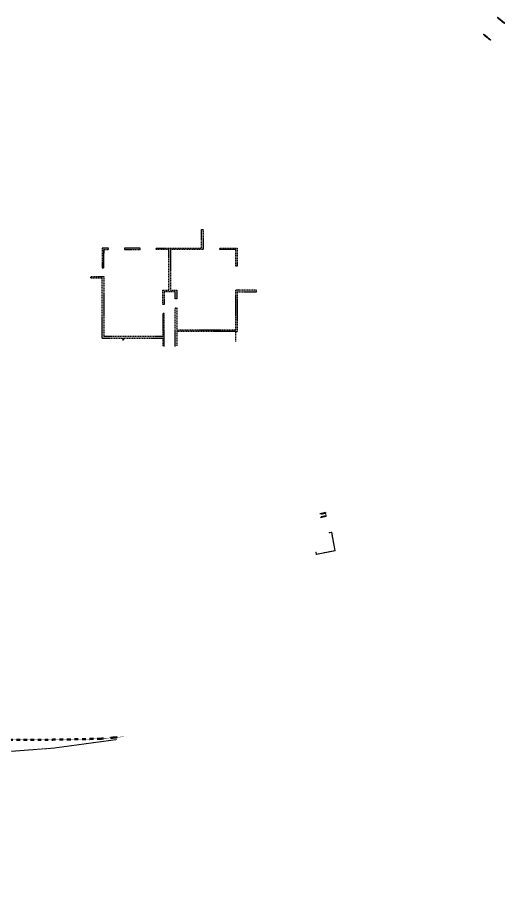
# Model space of a CAD drawing. Header units: centimetres. Extents: x -4990 to 114398, y -61489 to -12305.
# Drawn here: x 69956 to 75492, y -42007 to -32001 of the extents above; entities that cross this region are included whole.
import ezdxf

# ---------------------------------------------------------------- set-up
doc = ezdxf.new("R2010")
doc.units = ezdxf.units.CM
doc.header["$LTSCALE"] = 0.5
for name, pattern in [('CACHEX2', [19.05, 12.7, -6.35]), ('Style de ligne -12', [0.738189, 0.492126, -0.246063]), ('Style de ligne -13', [0.147638, 0.098425, -0.049213])]:
    doc.linetypes.add(name, pattern=pattern)
doc.layers.get('0').update_dxf_attribs({"linetype": 'CONTINUOUS'})
for name, color, linetype in [('0-Coupe A.3', 7, 'CONTINUOUS'), ('01_murs_sup', 2, 'CACHEX2'), ('1-Façade Nord', 7, 'CONTINUOUS')]:
    doc.layers.add(name, color=color, linetype=linetype)
pattern_1 = [(135, (26142.033, 1704.3274), (-11.2253202, 9e-16), [7.9375, -7.9375])]

# ---------------------------------------------------------------- blocks, each defined once
blk = doc.blocks.new('Groupe-199-1')
at = {"color": 7, "linetype": 'Continuous', "lineweight": 25}
for p, q in [((17668, -46476), (17603, -46489)), ((17611, -46530), (17675, -46518)), ((17669, -46486), (17615, -46497)), ((17619, -46519), (17674, -46508)), ((17668, -46476), (17669, -46486)), ((17675, -46518), (17674, -46508))]:
    blk.add_line(p, q, dxfattribs=at)
at = {"color": 7, "linetype": 'Continuous', "lineweight": 5}
for p, q in [((17668, -46478), (17605, -46490)), ((17668, -46478), (17605, -46490)), ((17612, -46529), (17675, -46517)), ((17612, -46529), (17675, -46517)), ((17669, -46485), (17613, -46496)), ((17669, -46485), (17613, -46496)), ((17669, -46486), (17615, -46497)), ((17618, -46520), (17674, -46510)), ((17618, -46520), (17674, -46510)), ((17619, -46519), (17674, -46508))]:
    blk.add_line(p, q, dxfattribs=at)
at = {"color": 7, "linetype": 'Continuous', "lineweight": 18}
blk.add_line((17669, -46486), (17674, -46508), dxfattribs=at)
blk = doc.blocks.new('Groupe-200-1')
at = {"color": 7, "linetype": 'Continuous', "lineweight": 5, "flags": 128}
blk.add_lwpolyline([(17735, -46702), (17711, -46707), (17711, -46704), (17737, -46699), (17777, -46910), (17564, -46951), (17559, -46925), (17562, -46924), (17566, -46948), (17774, -46908)], close=True, dxfattribs=at)
at = {"color": 7, "linetype": 'Continuous', "lineweight": 13, "flags": 128}
for points in [[(17711, -46704), (17710, -46703), (17737, -46698), (17737, -46699)], [(17711, -46704), (17716, -46703), (17716, -46706), (17711, -46707)], [(17732, -46700), (17737, -46699), (17737, -46702), (17732, -46703)], [(17737, -46702), (17738, -46707), (17736, -46707), (17735, -46702)], [(17737, -46698), (17738, -46698), (17778, -46911), (17777, -46911)], [(17747, -46751), (17748, -46756), (17745, -46756), (17744, -46752)], [(17758, -46810), (17759, -46815), (17756, -46815), (17755, -46811)], [(17564, -46951), (17563, -46951), (17558, -46925), (17559, -46925)], [(17562, -46924), (17562, -46929), (17560, -46929), (17559, -46925)], [(17777, -46910), (17777, -46911), (17563, -46952), (17563, -46951)], [(17718, -46922), (17713, -46923), (17713, -46920), (17717, -46919)], [(17769, -46869), (17770, -46874), (17767, -46874), (17766, -46869)], [(17777, -46910), (17772, -46911), (17771, -46909), (17776, -46908)], [(17775, -46903), (17776, -46908), (17774, -46908), (17773, -46903)], [(17566, -46945), (17567, -46950), (17564, -46951), (17563, -46946)], [(17566, -46948), (17571, -46947), (17571, -46949), (17567, -46950)], [(17596, -46945), (17591, -46946), (17591, -46943), (17596, -46942)], [(17659, -46933), (17654, -46934), (17654, -46931), (17658, -46930)]]:
    blk.add_lwpolyline(points, close=True, dxfattribs=at)
blk = doc.blocks.new('Groupe-211-1')
at = {"color": 150, "linetype": 'Continuous', "lineweight": 35, "true_color": 0x0080ff, "flags": 128}
for points in [[(19629, -40850), (19625, -40846), (19626, -40847), (19629, -40850)], [(19626, -40847), (19625, -40846), (19629, -40850), (19630, -40850)], [(19627, -40848), (19626, -40847), (19630, -40850), (19631, -40852)], [(19631, -40851), (19629, -40850), (19626, -40847), (19628, -40849)], [(19627, -40848), (19631, -40852), (19630, -40851)], [(19631, -40852), (19634, -40853), (19628, -40849)], [(19628, -40849), (19634, -40853), (19631, -40851)], [(19630, -40851), (19631, -40852), (19635, -40854)], [(19630, -40851), (19635, -40854), (19636, -40855), (19635, -40855)], [(19636, -40856), (19638, -40857), (19631, -40852)], [(19631, -40852), (19638, -40857), (19634, -40853)], [(19635, -40855), (19636, -40855), (19640, -40859)], [(19635, -40855), (19640, -40859), (19641, -40859)], [(19643, -40861), (19643, -40861), (19636, -40856)], [(19636, -40856), (19643, -40861), (19638, -40857)], [(19641, -40859), (19640, -40859), (19646, -40864)], [(19641, -40859), (19646, -40864), (19648, -40865)], [(19650, -40866), (19649, -40866), (19643, -40861)], [(19643, -40861), (19649, -40866), (19643, -40861)], [(19648, -40865), (19646, -40864), (19653, -40869)], [(19648, -40865), (19653, -40869), (19655, -40871)], [(19650, -40866), (19656, -40872), (19649, -40866)], [(19657, -40872), (19656, -40872), (19650, -40866)], [(19655, -40871), (19653, -40869), (19659, -40874)], [(19655, -40871), (19659, -40874), (19662, -40877)], [(19657, -40872), (19662, -40877), (19656, -40872)], [(19664, -40878), (19662, -40877), (19657, -40872)], [(19662, -40877), (19659, -40874), (19665, -40879)], [(19662, -40877), (19665, -40879), (19669, -40883)], [(19668, -40882), (19662, -40877), (19664, -40878), (19671, -40884)], [(19669, -40883), (19665, -40879), (19672, -40885)], [(19671, -40884), (19675, -40887), (19668, -40882)], [(19669, -40883), (19672, -40885), (19676, -40888)], [(19678, -40890), (19675, -40887), (19671, -40884)], [(19676, -40888), (19672, -40885), (19678, -40890)], [(19678, -40890), (19681, -40893), (19675, -40887)], [(19676, -40888), (19678, -40890), (19683, -40894)], [(19683, -40894), (19678, -40890), (19684, -40895)], [(19685, -40896), (19681, -40893), (19678, -40890)], [(19685, -40896), (19687, -40897), (19681, -40893)], [(19683, -40894), (19684, -40895), (19690, -40900)], [(19690, -40900), (19684, -40895), (19689, -40900)], [(19691, -40901), (19687, -40897), (19685, -40896)], [(19691, -40901), (19692, -40901), (19687, -40897)], [(19690, -40900), (19689, -40900), (19695, -40904)], [(19695, -40904), (19689, -40900), (19694, -40903)], [(19696, -40905), (19692, -40901), (19691, -40901)], [(19696, -40905), (19695, -40904), (19692, -40901)], [(19695, -40904), (19694, -40903), (19699, -40907)], [(19699, -40907), (19694, -40903), (19697, -40905)], [(19700, -40908), (19695, -40904), (19696, -40905)], [(19700, -40908), (19700, -40908), (19697, -40906), (19695, -40904)], [(19699, -40907), (19697, -40905), (19701, -40909)], [(19701, -40909), (19697, -40905), (19698, -40907)], [(19702, -40910), (19698, -40907), (19697, -40906)], [(19702, -40910), (19697, -40906), (19700, -40908)], [(19701, -40909), (19698, -40907), (19702, -40910)], [(19702, -40910), (19698, -40907), (19698, -40907)], [(19702, -40910), (19698, -40907), (19702, -40910)]]:
    blk.add_lwpolyline(points, close=True, dxfattribs=at)
blk = doc.blocks.new('Groupe-212-1')
at = {"color": 150, "linetype": 'Continuous', "lineweight": 35, "true_color": 0x0080ff, "flags": 128}
for points in [[(19470, -41041), (19467, -41038), (19467, -41039), (19471, -41042)], [(19467, -41039), (19467, -41038), (19470, -41041), (19471, -41042)], [(19469, -41040), (19467, -41039), (19471, -41042), (19473, -41043)], [(19472, -41043), (19471, -41042), (19467, -41039), (19469, -41040)], [(19469, -41040), (19473, -41043), (19472, -41043)], [(19473, -41043), (19475, -41045), (19469, -41040)], [(19469, -41040), (19475, -41045), (19472, -41043)], [(19472, -41043), (19473, -41043), (19476, -41046)], [(19472, -41043), (19476, -41046), (19476, -41046)], [(19478, -41048), (19479, -41049), (19473, -41043)], [(19473, -41043), (19479, -41049), (19475, -41045)], [(19476, -41046), (19476, -41046), (19481, -41050)], [(19476, -41046), (19481, -41050), (19482, -41051)], [(19484, -41053), (19485, -41053), (19478, -41048)], [(19478, -41048), (19485, -41053), (19479, -41049)], [(19482, -41051), (19481, -41050), (19486, -41054)], [(19482, -41051), (19486, -41054), (19489, -41057)], [(19491, -41058), (19491, -41058), (19484, -41053)], [(19484, -41053), (19491, -41058), (19485, -41053)], [(19489, -41057), (19486, -41054), (19492, -41059)], [(19489, -41057), (19492, -41059), (19494, -41061), (19496, -41063)], [(19498, -41064), (19497, -41063), (19491, -41058)], [(19491, -41058), (19497, -41063), (19491, -41058)], [(19496, -41063), (19494, -41061), (19500, -41066)], [(19496, -41063), (19500, -41066), (19503, -41069)], [(19498, -41064), (19504, -41069), (19497, -41063)], [(19505, -41070), (19504, -41069), (19498, -41064)], [(19503, -41069), (19500, -41066), (19507, -41071)], [(19503, -41069), (19507, -41071), (19510, -41074)], [(19510, -41074), (19504, -41069), (19505, -41070), (19512, -41076)], [(19510, -41074), (19507, -41071), (19513, -41077)], [(19510, -41074), (19513, -41077), (19518, -41080)], [(19512, -41076), (19516, -41079), (19510, -41074)], [(19519, -41082), (19516, -41079), (19512, -41076)], [(19518, -41080), (19513, -41077), (19519, -41082)], [(19519, -41082), (19523, -41084), (19516, -41079)], [(19518, -41080), (19519, -41082), (19525, -41086)], [(19525, -41086), (19519, -41082), (19526, -41087)], [(19526, -41087), (19523, -41084), (19519, -41082)], [(19526, -41087), (19528, -41089), (19523, -41084)], [(19525, -41086), (19526, -41087), (19531, -41091)], [(19531, -41091), (19526, -41087), (19531, -41091)], [(19532, -41093), (19528, -41089), (19526, -41087)], [(19532, -41093), (19533, -41093), (19528, -41089)], [(19531, -41091), (19531, -41091), (19536, -41096)], [(19536, -41096), (19531, -41091), (19535, -41095)], [(19537, -41097), (19533, -41093), (19532, -41093)], [(19537, -41097), (19537, -41096), (19533, -41093)], [(19536, -41096), (19535, -41095), (19540, -41099)], [(19540, -41099), (19535, -41095), (19538, -41097)], [(19541, -41100), (19539, -41098), (19537, -41096)], [(19541, -41100), (19537, -41096), (19537, -41097)], [(19540, -41099), (19538, -41097), (19543, -41101)], [(19543, -41101), (19538, -41097), (19539, -41098)], [(19543, -41101), (19539, -41098), (19544, -41102)], [(19544, -41102), (19539, -41098), (19540, -41099)], [(19543, -41101), (19539, -41098), (19541, -41100)], [(19543, -41101), (19543, -41102), (19540, -41099), (19539, -41098)], [(19544, -41102), (19540, -41099), (19543, -41102)]]:
    blk.add_lwpolyline(points, close=True, dxfattribs=at)

msp = doc.modelspace()

# ---------------------------------------------------------------- hatches: boundary and pattern name
at = {"layer": '01_murs_sup', "ltscale": 2}
h = msp.add_hatch(dxfattribs=at)
h.set_pattern_fill('DASH', color=256, scale=2.5, angle=135)
h.set_pattern_definition(pattern_1)
h.paths.add_polyline_path([(71694.922, -34639.232), (72067.924, -34639.232), (72067.924, -34411.229), (72047.924, -34411.229), (72047.924, -34623.232), (71532.923, -34623.232), (71532.923, -34639.232), (71676.922, -34639.232), (71676.922, -35102.232), (71605.922, -35102.232), (71605.922, -35265.232), (71623.922, -35265.232), (71623.922, -35120.232), (71747.918, -35120.232), (71747.919, -35198.237), (71765.919, -35198.236), (71765.918, -35102.231), (71694.922, -35102.232)])
h.paths.add_polyline_path([(72452.917, -34623.232), (72253.918, -34623.232), (72253.918, -34639.232), (72436.917, -34639.232), (72436.917, -34826.229), (72452.917, -34826.229)])
h.paths.add_polyline_path([(71348.919, -34623.232), (71172.923, -34623.232), (71172.923, -34639.232), (71348.919, -34639.232)])
h.paths.add_polyline_path([(70934.919, -34639.232), (70988.919, -34639.232), (70988.919, -34623.232), (70918.919, -34623.232), (70918.919, -34846.231), (70934.919, -34846.231)])
h = msp.add_hatch(dxfattribs=at)
h.set_pattern_fill('DASH', color=256, scale=2.5, angle=135)
h.set_pattern_definition(pattern_1)
h.paths.add_polyline_path([(72452.917, -35120.229), (72674.916, -35120.229), (72674.916, -35100.229), (72436.917, -35100.229), (72436.917, -35552.234), (71765.922, -35552.234), (71765.92, -35300.234), (71747.92, -35300.234), (71747.919, -35740.673), (71765.921, -35740.673), (71765.922, -35570.241), (72436.917, -35570.234), (72436.917, -35575.227), (72452.917, -35575.227)])
h.paths.add_polyline_path([(71623.922, -35367.229), (71605.922, -35367.229), (71605.922, -35628.228), (70934.928, -35628.228), (70934.906, -34945.23), (70788.903, -34945.23), (70788.903, -34965.23), (70918.906, -34965.23), (70918.929, -35646.217), (71146.915, -35646.221), (71146.915, -35665.222), (71162.915, -35665.222), (71162.915, -35646.221), (71605.922, -35646.228), (71605.922, -35740.673), (71623.922, -35740.673)])

# ---------------------------------------------------------------- linework, layer by layer
for p, q in [((72047.924, -34623.232), (72047.924, -34411.229)), ((72047.924, -34411.229), (72067.924, -34411.229)), ((72067.924, -34411.229), (72067.924, -34639.232)), ((70988.919, -34623.232), (70918.919, -34623.232)), ((70918.919, -34623.232), (70918.919, -34846.231)), ((70934.919, -34846.231), (70934.919, -34639.232)), ((70934.919, -34639.232), (70988.919, -34639.232)), ((70934.919, -34639.232), (70934.919, -34679.536)), ((70988.919, -34639.232), (70988.919, -34623.232)), ((71348.919, -34623.232), (71172.923, -34623.232)), ((71172.923, -34623.232), (71172.923, -34639.232)), ((71172.923, -34639.232), (71348.919, -34639.232)), ((71348.919, -34639.232), (71348.919, -34623.232)), ((71532.923, -34623.232), (72047.924, -34623.232)), ((71532.923, -34639.232), (71532.923, -34623.232)), ((71676.922, -34639.232), (71532.923, -34639.232)), ((71676.922, -35102.232), (71676.922, -34639.232)), ((72067.924, -34639.232), (71694.922, -34639.232)), ((71694.922, -34639.232), (71694.922, -35102.232)), ((72253.918, -34623.232), (72452.917, -34623.232)), ((72253.918, -34639.232), (72253.918, -34623.232)), ((72436.917, -34639.232), (72253.918, -34639.232)), ((72436.917, -34826.229), (72436.917, -34639.232)), ((72452.917, -34623.232), (72452.917, -34826.229)), ((70918.919, -34846.231), (70934.919, -34846.231)), ((72452.917, -34826.229), (72436.917, -34826.229)), ((70788.903, -34945.23), (70934.906, -34945.23)), ((70788.903, -34965.23), (70788.903, -34945.23)), ((70918.906, -34965.23), (70788.903, -34965.23)), ((70918.929, -35646.217), (70918.906, -34965.23)), ((70934.906, -34945.23), (70934.928, -35628.228)), ((71605.922, -35102.232), (71676.922, -35102.232)), ((71605.922, -35265.232), (71605.922, -35102.232)), ((71694.922, -35102.232), (71765.918, -35102.231)), ((71765.918, -35102.231), (71765.919, -35198.236)), ((72672.916, -35100.229), (72436.917, -35100.229)), ((72436.917, -35552.234), (72436.917, -35100.229)), ((72672.916, -35120.229), (72672.916, -35100.229)), ((71747.918, -35120.232), (71623.922, -35120.232)), ((71623.922, -35120.232), (71623.922, -35265.232)), ((71747.919, -35198.237), (71747.918, -35120.232)), ((71765.919, -35198.236), (71747.919, -35198.237)), ((72452.917, -35120.229), (72672.916, -35120.229)), ((72452.917, -35120.229), (72452.917, -35575.227)), ((71623.922, -35265.232), (71605.922, -35265.232)), ((71747.919, -35740.673), (71747.92, -35300.234)), ((71747.92, -35300.234), (71765.92, -35300.234)), ((71765.92, -35300.234), (71765.922, -35552.234)), ((71623.922, -35367.229), (71605.922, -35367.229)), ((71605.922, -35367.229), (71605.922, -35628.228)), ((71623.922, -35740.673), (71623.922, -35367.229)), ((71765.922, -35570.241), (71765.921, -35740.673)), ((71765.922, -35552.234), (72436.917, -35552.234)), ((72436.917, -35570.234), (71765.922, -35570.241)), ((72436.905, -35685.5), (72436.905, -35575.241)), ((72436.917, -35575.227), (72436.917, -35570.234)), ((72452.917, -35575.227), (72436.917, -35575.227)), ((70918.919, -35646.217), (71146.915, -35646.221)), ((71605.922, -35628.228), (70934.919, -35628.228)), ((71146.915, -35646.221), (71146.915, -35665.222)), ((71146.915, -35665.222), (71162.915, -35665.222)), ((71162.915, -35646.221), (71605.922, -35646.228)), ((71162.915, -35665.222), (71162.915, -35646.221)), ((71605.922, -35646.228), (71605.922, -35740.673))]:
    msp.add_line(p, q, dxfattribs=at)
at = {"layer": '1-Façade Nord', "color": 7, "linetype": 'Style de ligne -13', "lineweight": 50, "flags": 128}
msp.add_lwpolyline([(71164.296, -40179.243), (70887.075, -40203.387), (70353.075, -40212.967), (69830.895, -40212.964), (69553.539, -40294.226), (69276.689, -40294.226), (68753.092, -40372.761), (68133.061, -40487.689), (68040.689, -40487.689), (67463.41, -40696.226), (67463.41, -40775.797), (67036.347, -40775.762), (66386.296, -40894.983), (65971.526, -41060.409), (65657.563, -41060.409), (65237.613, -41060.638), (64829.221, -41240.255), (64466.221, -41475.255), (63580.221, -41943.255), (63294.221, -41975.255), (63020.993, -41985.762)], dxfattribs=at)
at = {"layer": '1-Façade Nord', "color": 1, "linetype": 'Style de ligne -12', "lineweight": 18, "true_color": 0xff0000, "flags": 128}
msp.add_lwpolyline([(71081.695, -40211.485), (70364.076, -40309.149), (69169.296, -40399.149), (68835.5, -40431.653), (68606.277, -40503.018), (68444.296, -40531.762), (67714.221, -40680.255), (67088.221, -40785.255), (66250.221, -40916.255), (65700.221, -41068.255), (65216.221, -41195.255), (64829.221, -41261.255), (64466.221, -41496.255), (63580.221, -41964.255), (63294.221, -41996.255), (63020.993, -42006.762)], dxfattribs=at)

# ---------------------------------------------------------------- block references
at = {"layer": '0-Coupe A.3', "color": 7}
for name in ['Groupe-211-1', 'Groupe-212-1', 'Groupe-199-1', 'Groupe-200-1']:
    msp.add_blockref(name, (55789.409, 8845.117), dxfattribs=at)

doc.saveas('drawing.dxf')
